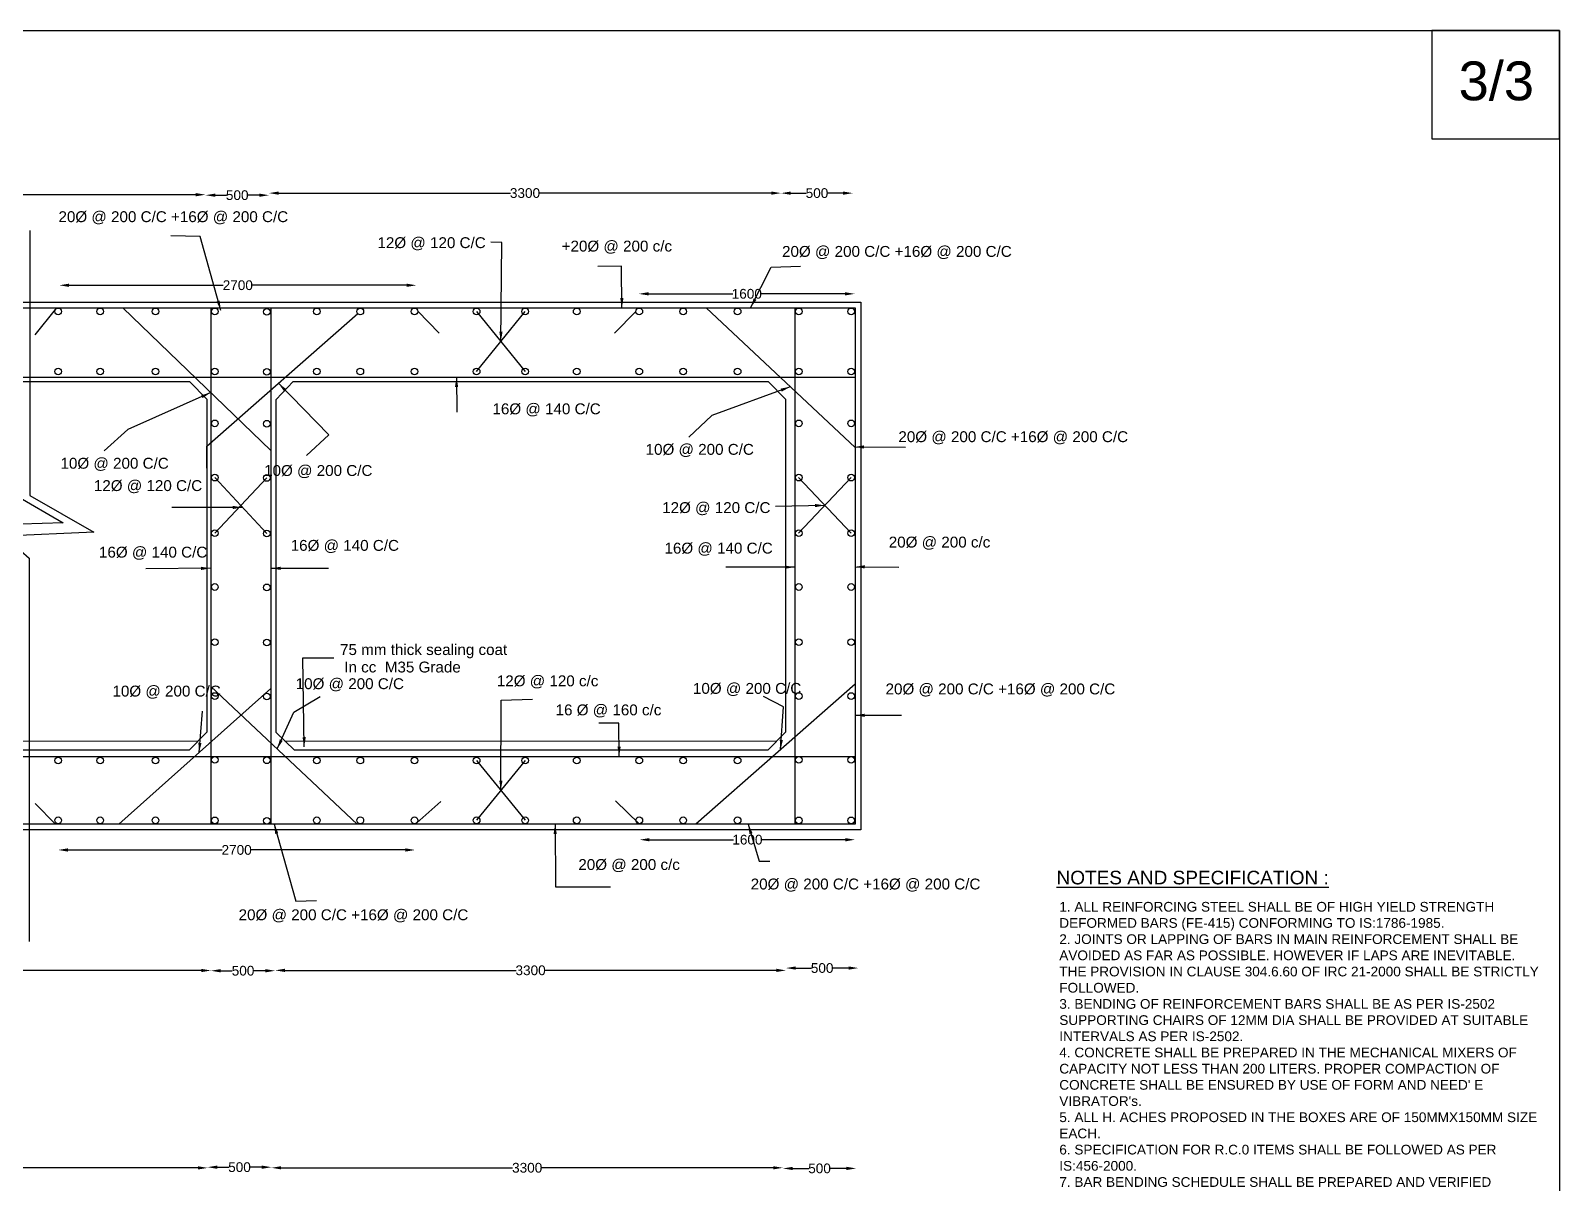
# Model space of a CAD drawing. Header units: millimetres. Extents: x -53248723 to -53239943, y 22140614 to 22146801.
# Drawn here: x -53243879 to -53239943, y 22143833 to 22146801 of the extents above; entities that cross this region are included whole.
import ezdxf

# ---------------------------------------------------------------- set-up
doc = ezdxf.new("R2010")
doc.units = ezdxf.units.MM
doc.header["$MEASUREMENT"] = 0
for name, color, linetype in [('DIMENSIONS', 7, 'Continuous'), ('DRAWING', 2, 'Continuous'), ('TEXT', 7, 'Continuous')]:
    doc.layers.add(name, color=color, linetype=linetype)
doc.styles.get("Standard").update_dxf_attribs({"font": 'arial.ttf', "height": 25})
doc.dimstyles.get("Standard").update_dxf_attribs({"dimtxt": 25, "dimasz": 25, "dimexe": 0.18, "dimexo": 0.0625, "dimgap": 0.09, "dimtad": 0, "dimdec": 0, "dimzin": 0, "dimdsep": 46, "dimtxsty": 'Standard', "dimcen": 0.09, "dimse1": 1, "dimse2": 1, "dimadec": 0, "dimazin": 0, "dimtfac": 1, "dimtdec": 0, "dimtofl": 0, "dimtmove": 0, "dimatfit": 3, "dimfxl": 1, "dimtolj": 1, "dimtzin": 0, "dimarcsym": 0})

# ---------------------------------------------------------------- blocks, each defined once
blk = doc.blocks.new('*D59')
at = {"layer": 'Defpoints', "color": 0, "transparency": 16777216}
for p in [(-53244734.4, 22146389.5), (-53243428.5, 22146379.1), (-53243428.5, 22146378.3)]:
    blk.add_point(p, dxfattribs=at)
at = {"layer": 'DIMENSIONS', "color": 0, "lineweight": -2, "transparency": 16777216}
for p, q in [((-53244709.4, 22146378.3), (-53244118.8, 22146378.3)), ((-53243453.5, 22146378.3), (-53244044.1, 22146378.3))]:
    blk.add_line(p, q, dxfattribs=at)
at = {"layer": 'DIMENSIONS', "color": 0, "transparency": 16777216}
for points in [[(-53244709.4, 22146382.5), (-53244709.4, 22146374.2), (-53244734.4, 22146378.3)], [(-53243453.5, 22146382.5), (-53243453.5, 22146374.2), (-53243428.5, 22146378.3)]]:
    blk.add_solid(points, dxfattribs=at)
at = {"layer": 'DIMENSIONS', "color": 0, "transparency": 16777216, "insert": (-53244081.4, 22146378.3), "char_height": 25, "attachment_point": 5}
blk.add_mtext('\\A1;3300', dxfattribs=at)
blk = doc.blocks.new('*D60')
at = {"layer": 'Defpoints', "color": 0, "transparency": 16777216}
for p in [(-53243428.5, 22146378.3), (-53243265.1, 22146379.7), (-53243265.1, 22146377)]:
    blk.add_point(p, dxfattribs=at)
at = {"layer": 'DIMENSIONS', "color": 0, "lineweight": -2, "transparency": 16777216}
for p, q in [((-53243403.5, 22146377), (-53243374.5, 22146377)), ((-53243290.1, 22146377), (-53243319.1, 22146377))]:
    blk.add_line(p, q, dxfattribs=at)
at = {"layer": 'DIMENSIONS', "color": 0, "transparency": 16777216}
for points in [[(-53243403.5, 22146381.2), (-53243403.5, 22146372.8), (-53243428.5, 22146377)], [(-53243290.1, 22146381.2), (-53243290.1, 22146372.8), (-53243265.1, 22146377)]]:
    blk.add_solid(points, dxfattribs=at)
at = {"layer": 'DIMENSIONS', "color": 0, "transparency": 16777216, "insert": (-53243346.8, 22146377), "char_height": 25, "attachment_point": 5}
blk.add_mtext('\\A1;500', dxfattribs=at)
blk = doc.blocks.new('*D61')
at = {"layer": 'Defpoints', "color": 0, "transparency": 16777216}
for p in [(-53243265.1, 22146379.7), (-53241946.7, 22146387.8), (-53241946.7, 22146382.4)]:
    blk.add_point(p, dxfattribs=at)
at = {"layer": 'DIMENSIONS', "color": 0, "lineweight": -2, "transparency": 16777216}
for p, q in [((-53243240.1, 22146382.4), (-53242643.3, 22146382.4)), ((-53241971.7, 22146382.4), (-53242568.5, 22146382.4))]:
    blk.add_line(p, q, dxfattribs=at)
at = {"layer": 'DIMENSIONS', "color": 0, "transparency": 16777216}
for points in [[(-53243240.1, 22146386.6), (-53243240.1, 22146378.2), (-53243265.1, 22146382.4)], [(-53241971.7, 22146386.6), (-53241971.7, 22146378.2), (-53241946.7, 22146382.4)]]:
    blk.add_solid(points, dxfattribs=at)
at = {"layer": 'DIMENSIONS', "color": 0, "transparency": 16777216, "insert": (-53242605.9, 22146382.4), "char_height": 25, "attachment_point": 5}
blk.add_mtext('\\A1;3300', dxfattribs=at)
blk = doc.blocks.new('*D62')
at = {"layer": 'Defpoints', "color": 0, "transparency": 16777216}
for p in [(-53241946.7, 22146382.4), (-53241761.8, 22146382.3), (-53241761.8, 22146381.6)]:
    blk.add_point(p, dxfattribs=at)
at = {"layer": 'DIMENSIONS', "color": 0, "lineweight": -2, "transparency": 16777216}
for p, q in [((-53241921.7, 22146382.3), (-53241881.9, 22146382.3)), ((-53241786.8, 22146382.3), (-53241826.5, 22146382.3))]:
    blk.add_line(p, q, dxfattribs=at)
at = {"layer": 'DIMENSIONS', "color": 0, "transparency": 16777216}
for points in [[(-53241921.7, 22146386.4), (-53241921.7, 22146378.1), (-53241946.7, 22146382.3)], [(-53241786.8, 22146386.4), (-53241786.8, 22146378.1), (-53241761.8, 22146382.3)]]:
    blk.add_solid(points, dxfattribs=at)
at = {"layer": 'DIMENSIONS', "color": 0, "transparency": 16777216, "insert": (-53241854.2, 22146382.3), "char_height": 25, "attachment_point": 5}
blk.add_mtext('\\A1;500', dxfattribs=at)
blk = doc.blocks.new('*D63')
at = {"layer": 'Defpoints', "color": 0, "transparency": 16777216}
for p in [(-53241934, 22144387.1), (-53241747.8, 22144389.2), (-53241747.8, 22144387.6)]:
    blk.add_point(p, dxfattribs=at)
at = {"layer": 'DIMENSIONS', "color": 0, "lineweight": -2, "transparency": 16777216}
for p, q in [((-53241909, 22144387.6), (-53241868.6, 22144387.6)), ((-53241772.8, 22144387.6), (-53241813.3, 22144387.6))]:
    blk.add_line(p, q, dxfattribs=at)
at = {"layer": 'DIMENSIONS', "color": 0, "transparency": 16777216}
for points in [[(-53241909, 22144391.8), (-53241909, 22144383.5), (-53241934, 22144387.6)], [(-53241772.8, 22144391.8), (-53241772.8, 22144383.5), (-53241747.8, 22144387.6)]]:
    blk.add_solid(points, dxfattribs=at)
at = {"layer": 'DIMENSIONS', "color": 0, "transparency": 16777216, "insert": (-53241840.9, 22144387.6), "char_height": 25, "attachment_point": 5}
blk.add_mtext('\\A1;500', dxfattribs=at)
blk = doc.blocks.new('*D64')
at = {"layer": 'Defpoints', "color": 0, "transparency": 16777216}
for p in [(-53243249, 22144381.7), (-53243249, 22144381.7), (-53241934, 22144387.1)]:
    blk.add_point(p, dxfattribs=at)
at = {"layer": 'DIMENSIONS', "color": 0, "lineweight": -2, "transparency": 16777216}
for p, q in [((-53243224, 22144381.7), (-53242628.9, 22144381.7)), ((-53241959, 22144381.7), (-53242554.1, 22144381.7))]:
    blk.add_line(p, q, dxfattribs=at)
at = {"layer": 'DIMENSIONS', "color": 0, "transparency": 16777216}
for points in [[(-53243224, 22144385.9), (-53243224, 22144377.5), (-53243249, 22144381.7)], [(-53241959, 22144385.9), (-53241959, 22144377.5), (-53241934, 22144381.7)]]:
    blk.add_solid(points, dxfattribs=at)
at = {"layer": 'DIMENSIONS', "color": 0, "transparency": 16777216, "insert": (-53242591.5, 22144381.7), "char_height": 25, "attachment_point": 5}
blk.add_mtext('\\A1;3300', dxfattribs=at)
blk = doc.blocks.new('*D65')
at = {"layer": 'Defpoints', "color": 0, "transparency": 16777216}
for p in [(-53243414.7, 22144380.7), (-53243414.7, 22144380.2), (-53243249, 22144381.7)]:
    blk.add_point(p, dxfattribs=at)
at = {"layer": 'DIMENSIONS', "color": 0, "lineweight": -2, "transparency": 16777216}
for p, q in [((-53243389.7, 22144380.7), (-53243359.5, 22144380.7)), ((-53243274, 22144380.7), (-53243304.2, 22144380.7))]:
    blk.add_line(p, q, dxfattribs=at)
at = {"layer": 'DIMENSIONS', "color": 0, "transparency": 16777216}
for points in [[(-53243389.7, 22144384.9), (-53243389.7, 22144376.6), (-53243414.7, 22144380.7)], [(-53243274, 22144384.9), (-53243274, 22144376.6), (-53243249, 22144380.7)]]:
    blk.add_solid(points, dxfattribs=at)
at = {"layer": 'DIMENSIONS', "color": 0, "transparency": 16777216, "insert": (-53243331.8, 22144380.7), "char_height": 25, "attachment_point": 5}
blk.add_mtext('\\A1;500', dxfattribs=at)
blk = doc.blocks.new('*D66')
at = {"layer": 'Defpoints', "color": 0, "transparency": 16777216}
for p in [(-53244726.1, 22144381.4), (-53244726.1, 22144380.8), (-53243414.1, 22144380.8)]:
    blk.add_point(p, dxfattribs=at)
at = {"layer": 'DIMENSIONS', "color": 0, "lineweight": -2, "transparency": 16777216}
for p, q in [((-53244701.1, 22144381.4), (-53244107.5, 22144381.4)), ((-53243439.1, 22144381.4), (-53244032.8, 22144381.4))]:
    blk.add_line(p, q, dxfattribs=at)
at = {"layer": 'DIMENSIONS', "color": 0, "transparency": 16777216}
for points in [[(-53244701.1, 22144385.5), (-53244701.1, 22144377.2), (-53244726.1, 22144381.4)], [(-53243439.1, 22144385.5), (-53243439.1, 22144377.2), (-53243414.1, 22144381.4)]]:
    blk.add_solid(points, dxfattribs=at)
at = {"layer": 'DIMENSIONS', "color": 0, "transparency": 16777216, "insert": (-53244070.1, 22144381.4), "char_height": 25, "attachment_point": 5}
blk.add_mtext('\\A1;3300', dxfattribs=at)
blk = doc.blocks.new('*D75')
at = {"layer": 'Defpoints', "color": 0, "transparency": 16777216}
for p in [(-53243807.5, 22144684.9), (-53242889.1, 22144691.6), (-53242889.1, 22144691.6)]:
    blk.add_point(p, dxfattribs=at)
at = {"layer": 'DIMENSIONS', "color": 0, "lineweight": -2, "transparency": 16777216}
for p, q in [((-53243782.5, 22144691.6), (-53243385.9, 22144691.6)), ((-53242914.1, 22144691.6), (-53243310.7, 22144691.6))]:
    blk.add_line(p, q, dxfattribs=at)
at = {"layer": 'DIMENSIONS', "color": 0, "transparency": 16777216}
for points in [[(-53243782.5, 22144695.8), (-53243782.5, 22144687.4), (-53243807.5, 22144691.6)], [(-53242914.1, 22144695.8), (-53242914.1, 22144687.4), (-53242889.1, 22144691.6)]]:
    blk.add_solid(points, dxfattribs=at)
at = {"layer": 'DIMENSIONS', "color": 0, "transparency": 16777216, "insert": (-53243348.3, 22144691.6), "char_height": 25, "attachment_point": 5}
blk.add_mtext('\\A1;2700', dxfattribs=at)
blk = doc.blocks.new('*D76')
at = {"layer": 'Defpoints', "color": 0, "transparency": 16777216}
for p in [(-53242310.6, 22144718), (-53241756, 22144723.7), (-53241756, 22144718)]:
    blk.add_point(p, dxfattribs=at)
at = {"layer": 'DIMENSIONS', "color": 0, "lineweight": -2, "transparency": 16777216}
for p, q in [((-53242285.6, 22144718), (-53242069.5, 22144718)), ((-53241781, 22144718), (-53241997.1, 22144718))]:
    blk.add_line(p, q, dxfattribs=at)
at = {"layer": 'DIMENSIONS', "color": 0, "transparency": 16777216}
for points in [[(-53242285.6, 22144722.1), (-53242285.6, 22144713.8), (-53242310.6, 22144718)], [(-53241781, 22144722.1), (-53241781, 22144713.8), (-53241756, 22144718)]]:
    blk.add_solid(points, dxfattribs=at)
at = {"layer": 'DIMENSIONS', "color": 0, "transparency": 16777216, "insert": (-53242033.3, 22144718), "char_height": 25, "attachment_point": 5}
blk.add_mtext('\\A1;1600', dxfattribs=at)
blk = doc.blocks.new('*D84')
at = {"layer": 'Defpoints', "color": 0, "transparency": 16777216}
for p in [(-53243804.9, 22146144.4), (-53242885.8, 22146145.2), (-53242885.8, 22146142.8)]:
    blk.add_point(p, dxfattribs=at)
at = {"layer": 'DIMENSIONS', "color": 0, "lineweight": -2, "transparency": 16777216}
for p, q in [((-53243779.9, 22146145.2), (-53243382.9, 22146145.2)), ((-53242910.8, 22146145.2), (-53243307.8, 22146145.2))]:
    blk.add_line(p, q, dxfattribs=at)
at = {"layer": 'DIMENSIONS', "color": 0, "transparency": 16777216}
for points in [[(-53243779.9, 22146149.3), (-53243779.9, 22146141), (-53243804.9, 22146145.2)], [(-53242910.8, 22146149.3), (-53242910.8, 22146141), (-53242885.8, 22146145.2)]]:
    blk.add_solid(points, dxfattribs=at)
at = {"layer": 'DIMENSIONS', "color": 0, "transparency": 16777216, "insert": (-53243345.3, 22146145.2), "char_height": 25, "attachment_point": 5}
blk.add_mtext('\\A1;2700', dxfattribs=at)
blk = doc.blocks.new('*D85')
at = {"layer": 'Defpoints', "color": 0, "transparency": 16777216}
for p in [(-53242312.9, 22146121.5), (-53241757, 22146123.1), (-53241757, 22146123.1)]:
    blk.add_point(p, dxfattribs=at)
at = {"layer": 'DIMENSIONS', "color": 0, "lineweight": -2, "transparency": 16777216}
for p, q in [((-53242287.9, 22146123.1), (-53242071.1, 22146123.1)), ((-53241782, 22146123.1), (-53241998.7, 22146123.1))]:
    blk.add_line(p, q, dxfattribs=at)
at = {"layer": 'DIMENSIONS', "color": 0, "transparency": 16777216}
for points in [[(-53242287.9, 22146127.3), (-53242287.9, 22146119), (-53242312.9, 22146123.1)], [(-53241782, 22146127.3), (-53241782, 22146119), (-53241757, 22146123.1)]]:
    blk.add_solid(points, dxfattribs=at)
at = {"layer": 'DIMENSIONS', "color": 0, "transparency": 16777216, "insert": (-53242034.9, 22146123.1), "char_height": 25, "attachment_point": 5}
blk.add_mtext('\\A1;1600', dxfattribs=at)
blk = doc.blocks.new('*D91')
at = {"layer": 'Defpoints', "color": 0, "transparency": 16777216}
for p in [(-53244738.7, 22143871.3), (-53243423.1, 22143873.3), (-53243423.1, 22143873.3)]:
    blk.add_point(p, dxfattribs=at)
at = {"layer": 'DIMENSIONS', "color": 0, "lineweight": -2, "transparency": 16777216}
for p, q in [((-53244713.7, 22143873.3), (-53244118.3, 22143873.3)), ((-53243448.1, 22143873.3), (-53244043.6, 22143873.3))]:
    blk.add_line(p, q, dxfattribs=at)
at = {"layer": 'DIMENSIONS', "color": 0, "transparency": 16777216}
for points in [[(-53244713.7, 22143877.5), (-53244713.7, 22143869.1), (-53244738.7, 22143873.3)], [(-53243448.1, 22143877.5), (-53243448.1, 22143869.1), (-53243423.1, 22143873.3)]]:
    blk.add_solid(points, dxfattribs=at)
at = {"layer": 'DIMENSIONS', "color": 0, "transparency": 16777216, "insert": (-53244080.9, 22143873.3), "char_height": 25, "attachment_point": 5}
blk.add_mtext('\\A1;3300', dxfattribs=at)
blk = doc.blocks.new('*D92')
at = {"layer": 'Defpoints', "color": 0, "transparency": 16777216}
for p in [(-53243423.1, 22143873.3), (-53243258.7, 22143875.1), (-53243258.7, 22143866)]:
    blk.add_point(p, dxfattribs=at)
at = {"layer": 'DIMENSIONS', "color": 0, "lineweight": -2, "transparency": 16777216}
for p, q in [((-53243398.1, 22143875.1), (-53243368.6, 22143875.1)), ((-53243283.7, 22143875.1), (-53243313.2, 22143875.1))]:
    blk.add_line(p, q, dxfattribs=at)
at = {"layer": 'DIMENSIONS', "color": 0, "transparency": 16777216}
for points in [[(-53243398.1, 22143879.3), (-53243398.1, 22143870.9), (-53243423.1, 22143875.1)], [(-53243283.7, 22143879.3), (-53243283.7, 22143870.9), (-53243258.7, 22143875.1)]]:
    blk.add_solid(points, dxfattribs=at)
at = {"layer": 'DIMENSIONS', "color": 0, "transparency": 16777216, "insert": (-53243340.9, 22143875.1), "char_height": 25, "attachment_point": 5}
blk.add_mtext('\\A1;500', dxfattribs=at)
blk = doc.blocks.new('*D93')
at = {"layer": 'Defpoints', "color": 0, "transparency": 16777216}
for p in [(-53243258.7, 22143875.1), (-53241941.9, 22143878.9), (-53241941.9, 22143873.5)]:
    blk.add_point(p, dxfattribs=at)
at = {"layer": 'DIMENSIONS', "color": 0, "lineweight": -2, "transparency": 16777216}
for p, q in [((-53243233.7, 22143873.5), (-53242637.7, 22143873.5)), ((-53241966.9, 22143873.5), (-53242562.9, 22143873.5))]:
    blk.add_line(p, q, dxfattribs=at)
at = {"layer": 'DIMENSIONS', "color": 0, "transparency": 16777216}
for points in [[(-53243233.7, 22143877.6), (-53243233.7, 22143869.3), (-53243258.7, 22143873.5)], [(-53241966.9, 22143877.6), (-53241966.9, 22143869.3), (-53241941.9, 22143873.5)]]:
    blk.add_solid(points, dxfattribs=at)
at = {"layer": 'DIMENSIONS', "color": 0, "transparency": 16777216, "insert": (-53242600.3, 22143873.5), "char_height": 25, "attachment_point": 5}
blk.add_mtext('\\A1;3300', dxfattribs=at)
blk = doc.blocks.new('*D94')
at = {"layer": 'Defpoints', "color": 0, "transparency": 16777216}
for p in [(-53241941.9, 22143873.5), (-53241753.2, 22143877.3), (-53241753.2, 22143871.9)]:
    blk.add_point(p, dxfattribs=at)
at = {"layer": 'DIMENSIONS', "color": 0, "lineweight": -2, "transparency": 16777216}
for p, q in [((-53241916.9, 22143871.9), (-53241875.2, 22143871.9)), ((-53241778.2, 22143871.9), (-53241819.9, 22143871.9))]:
    blk.add_line(p, q, dxfattribs=at)
at = {"layer": 'DIMENSIONS', "color": 0, "transparency": 16777216}
for points in [[(-53241916.9, 22143876), (-53241916.9, 22143867.7), (-53241941.9, 22143871.9)], [(-53241778.2, 22143876), (-53241778.2, 22143867.7), (-53241753.2, 22143871.9)]]:
    blk.add_solid(points, dxfattribs=at)
at = {"layer": 'DIMENSIONS', "color": 0, "transparency": 16777216, "insert": (-53241847.6, 22143871.9), "char_height": 25, "attachment_point": 5}
blk.add_mtext('\\A1;500', dxfattribs=at)

msp = doc.modelspace()

# ---------------------------------------------------------------- linework, layer by layer
at = {"layer": 'DIMENSIONS'}
for points in [[(-53239942.7, 22140613.6), (-53248723.3, 22140613.6), (-53248723.3, 22146800.7), (-53239942.7, 22146800.7)], [(-53239942.7, 22146800.7), (-53240270.8, 22146800.7), (-53240270.8, 22146521.7), (-53239942.7, 22146521.7)]]:
    msp.add_lwpolyline(points, close=True, dxfattribs=at)
at = {"layer": 'DRAWING'}
for points in [[(-53243915.9, 22146286.3), (-53243915.9, 22145604), (-53243795.3, 22145533.4), (-53244012.4, 22145527.2), (-53243917.4, 22145442.8), (-53243917.4, 22144456.1)], [(-53243881.1, 22146286.3), (-53243881.1, 22145604), (-53243716, 22145510), (-53243946.4, 22145499.5), (-53243882.6, 22145442.8), (-53243882.6, 22144456.1)], [(-53243867.3, 22146017.7), (-53243814.7, 22146083.2)], [(-53243641.4, 22146087.1), (-53243260.1, 22145719.5)], [(-53243425, 22145674.6), (-53243425, 22145731.1), (-53243036.4, 22146072.2)], [(-53243414.9, 22146087.1), (-53243414.9, 22144757.9)], [(-53243260.1, 22146086.2), (-53243260.1, 22144757)], [(-53242881.7, 22146078.2), (-53242827.3, 22146021.5)], [(-53242730.5, 22146077.9), (-53242605.6, 22145923.1)], [(-53242730.5, 22145923.1), (-53242605.6, 22146077.9)], [(-53242375.2, 22146021.9), (-53242320.3, 22146077.9)], [(-53242139.1, 22146087.1), (-53241756, 22145727.2)], [(-53241911.5, 22146087.1), (-53241911.5, 22144757.9)], [(-53241756, 22146087.1), (-53241756, 22144757.9)], [(-53247895.7, 22145908.6), (-53241756, 22145908.6)], [(-53244736.4, 22144993.7), (-53244736.4, 22145851.5), (-53244692.6, 22145897.3), (-53243469.6, 22145897.3), (-53243425, 22145851.8), (-53243425, 22144995.1), (-53243470.3, 22144948.9), (-53244689.5, 22144948.9), (-53244736.4, 22144993.7)], [(-53243246.6, 22144993.7), (-53243246.6, 22145851.5), (-53243202.8, 22145897.3), (-53241979.8, 22145897.3), (-53241935.2, 22145851.8), (-53241935.2, 22144995.1), (-53241980.5, 22144948.9), (-53243199.7, 22144948.9), (-53243246.6, 22144993.7)], [(-53243404.5, 22145650.1), (-53243270.6, 22145506.2)], [(-53243270.6, 22145649.2), (-53243404.5, 22145507.1)], [(-53241766.4, 22145650.1), (-53241901.8, 22145507.1)], [(-53241901.8, 22145650.1), (-53241766.4, 22145507.1)], [(-53243260.1, 22145106.9), (-53243651.7, 22144757.9)], [(-53243038.4, 22144757.9), (-53243414.9, 22145112.8)], [(-53241756, 22145118.6), (-53242166.5, 22144757.9)], [(-53244714.7, 22144972.9), (-53243447.7, 22144972)], [(-53243224.8, 22144972.9), (-53241957.8, 22144972)], [(-53247895.7, 22144932.4), (-53241756, 22144932.4)], [(-53242605.6, 22144922), (-53242730.5, 22144767.9)], [(-53242730.5, 22144922), (-53242605.6, 22144767.9)], [(-53243815, 22144757.9), (-53243867.2, 22144811.4)], [(-53242822.2, 22144816.7), (-53242884.6, 22144761.5)], [(-53242311.8, 22144759.3), (-53242372.7, 22144817.9)]]:
    msp.add_lwpolyline(points, dxfattribs=at)
for points in [[(-53247910.5, 22146101.9), (-53241741.2, 22146101.9), (-53241741.2, 22144743.1), (-53247910.5, 22144743.1)], [(-53247895.7, 22146087.1), (-53241756, 22146087.1), (-53241756, 22144757.9), (-53247895.7, 22144757.9)]]:
    msp.add_lwpolyline(points, close=True, dxfattribs=at)
for centre in [(-53243808, 22146077.9), (-53243699.5, 22146077.9), (-53243557.2, 22146077.9), (-53243404.5, 22146077.9), (-53243270.6, 22146076.9), (-53243141.9, 22146077.9), (-53243029.9, 22146077.9), (-53242890.3, 22146077.9), (-53242730.5, 22146077.9), (-53242605.6, 22146077.9), (-53242472.7, 22146077.9), (-53242311.7, 22146077.9), (-53242198.5, 22146077.9), (-53242058.5, 22146077.9), (-53241901, 22146077.9), (-53241766.4, 22146077.9), (-53243808, 22145923.1), (-53243699.5, 22145923.1), (-53243557.2, 22145923.1), (-53243404.5, 22145923.1), (-53243270.6, 22145922.2), (-53243141.9, 22145923.1), (-53243029.9, 22145923.1), (-53242890.3, 22145923.1), (-53242730.5, 22145923.1), (-53242605.6, 22145923.1), (-53242472.7, 22145923.1), (-53242311.7, 22145923.1), (-53242198.5, 22145923.1), (-53242058.5, 22145923.1), (-53241901, 22145923.1), (-53241766.4, 22145923.1), (-53243404.5, 22145789.7), (-53243270.6, 22145788.8), (-53241901, 22145789.7), (-53241766.4, 22145789.7), (-53243404.5, 22145650.1), (-53243270.6, 22145649.2), (-53241901, 22145650.1), (-53241766.4, 22145650.1), (-53243404.5, 22145507.1), (-53243270.6, 22145506.2), (-53241901, 22145507.1), (-53241766.4, 22145507.1), (-53243404.5, 22145368.5), (-53243270.6, 22145367.5), (-53241901, 22145368.5), (-53241766.4, 22145368.5), (-53243404.5, 22145226.5), (-53243270.6, 22145225.6), (-53241901, 22145226.5), (-53241766.4, 22145226.5), (-53243404.5, 22145087.8), (-53243270.6, 22145086.8), (-53241901, 22145087.8), (-53241766.4, 22145087.8), (-53243808, 22144922), (-53243699.5, 22144922), (-53243557.2, 22144922), (-53243404.5, 22144923.4), (-53243270.6, 22144922.5), (-53243141.9, 22144922), (-53243029.9, 22144922), (-53242890.3, 22144922), (-53242730.5, 22144922), (-53242605.6, 22144922), (-53242472.7, 22144922), (-53242311.7, 22144922), (-53242198.5, 22144922), (-53242058.5, 22144922), (-53241901, 22144923.4), (-53241766.4, 22144923.4), (-53243808, 22144767.9), (-53243699.5, 22144767.9), (-53243557.2, 22144767.9), (-53243404.5, 22144767.8), (-53243270.6, 22144766.8), (-53243141.9, 22144767.9), (-53243029.9, 22144767.9), (-53242890.3, 22144767.9), (-53242730.5, 22144767.9), (-53242605.6, 22144767.9), (-53242472.7, 22144767.9), (-53242311.7, 22144767.9), (-53242198.5, 22144767.9), (-53242058.5, 22144767.9), (-53241901, 22144767.8), (-53241766.4, 22144767.8)]:
    msp.add_circle(centre, 8.59, dxfattribs=at)

# ---------------------------------------------------------------- texts
at = {"layer": 'DIMENSIONS'}
for s, height, p in [('3/3', 100, (-53240202.3, 22146621.3)), ('%%UNOTES AND SPECIFICATION :', 35, (-53241237.4, 22144603.1))]:
    msp.add_text(s, height=height, dxfattribs=at).set_placement(p)
at = {"layer": 'DIMENSIONS', "insert": (-53241230.3, 22144557.9), "char_height": 25, "width": 1236.257, "attachment_point": 1}
msp.add_mtext("1. ALL REINFORCING STEEL SHALL BE OF HIGH YIELD STRENGTH DEFORMED BARS (FE-415) CONFORMING TO IS:1786-1985. \\P2. JOINTS OR LAPPING OF BARS IN MAIN REINFORCEMENT SHALL BE AVOIDED AS FAR AS POSSIBLE. HOWEVER IF LAPS ARE INEVITABLE. THE PROVISION IN CLAUSE 304.6.60 OF IRC 21-2000 SHALL BE STRICTLY FOLLOWED. \\P3. BENDING OF REINFORCEMENT BARS SHALL BE AS PER IS-2502 SUPPORTING CHAIRS OF 12MM DIA SHALL BE PROVIDED AT SUITABLE INTERVALS AS PER IS-2502. \\P4. CONCRETE SHALL BE PREPARED IN THE MECHANICAL MIXERS OF CAPACITY NOT LESS THAN 200 LITERS. PROPER COMPACTION OF CONCRETE SHALL BE ENSURED BY USE OF FORM AND NEED' E VIBRATOR's. \\P5. ALL H. ACHES PROPOSED IN THE BOXES ARE OF 150MMX150MM SIZE EACH. \\P6. SPECIFICATION FOR R.C.0 ITEMS SHALL BE FOLLOWED AS PER IS:456-2000. \\P7. BAR BENDING SCHEDULE SHALL BE PREPARED AND VERIFIED BEFORE EXECUTION. \\P8. AGGREGATE SHALL CONFIRM TO IS - 383. \\P9. THE DIAMETERS AND SPACING OF BARS ARE IN MILLIMETERS. ", dxfattribs=at)
at = {"layer": 'TEXT'}
for s, p in [('20Ø @ 200 C/C +16Ø @ 200 C/C', (-53243807, 22146307.7)), ('12Ø @ 120 C/C', (-53242985.8, 22146240.8)), ('+20Ø @ 200 c/c', (-53242511.6, 22146232)), ('20Ø @ 200 C/C +16Ø @ 200 C/C', (-53241944.1, 22146218.3)), ('16Ø @ 140 C/C', (-53242689.7, 22145813.1)), ('10Ø @ 200 C/C', (-53242295.4, 22145708.8)), ('20Ø @ 200 C/C +16Ø @ 200 C/C', (-53241644.6, 22145741.4)), ('10Ø @ 200 C/C', (-53243801.8, 22145673)), ('10Ø @ 200 C/C', (-53243277.5, 22145654.3)), ('12Ø @ 120 C/C', (-53243715.8, 22145615.5)), ('12Ø @ 120 C/C', (-53242252.7, 22145558.9)), ('20Ø @ 200 c/c', (-53241669.4, 22145470.1)), ('16Ø @ 140 C/C', (-53243702.7, 22145444.2)), ('16Ø @ 140 C/C', (-53243209.1, 22145461.6)), ('16Ø @ 140 C/C', (-53242246.8, 22145454.5)), ('75 mm thick sealing coat ', (-53243082.1, 22145193.4)), (' In cc  M35 Grade', (-53243082.1, 22145148.5)), ('10Ø @ 200 C/C', (-53243668, 22145086.6)), ('10Ø @ 200 C/C', (-53243196.3, 22145105.6)), ('12Ø @ 120 c/c', (-53242678.4, 22145112.9)), ('10Ø @ 200 C/C', (-53242173.5, 22145093.5)), ('20Ø @ 200 C/C +16Ø @ 200 C/C', (-53241677.6, 22145092.1)), ('16 Ø @ 160 c/c', (-53242527.1, 22145038.2)), ('20Ø @ 200 c/c', (-53242468.6, 22144640.1)), ('20Ø @ 200 C/C +16Ø @ 200 C/C', (-53242024.8, 22144590)), ('20Ø @ 200 C/C +16Ø @ 200 C/C', (-53243343.2, 22144510.8))]:
    msp.add_text(s, height=28, dxfattribs=at).set_placement(p)

# ---------------------------------------------------------------- dimensions: what is measured, and where the dimension line sits
at = {"layer": 'DIMENSIONS'}
for base, p1, p2, text, picture, middle in [((-53243428.5, 22146378.3), (-53244734.4, 22146389.5), (-53243428.5, 22146379.1), '3300', '*D59', (-53244081.4, 22146378.3)), ((-53243265.1, 22146377), (-53243428.5, 22146378.3), (-53243265.1, 22146379.7), '500', '*D60', (-53243346.8, 22146377)), ((-53241946.7, 22146382.4), (-53243265.1, 22146379.7), (-53241946.7, 22146387.8), '3300', '*D61', (-53242605.9, 22146382.4)), ((-53241761.8, 22146382.3), (-53241946.7, 22146382.4), (-53241761.8, 22146381.6), '500', '*D62', (-53241854.2, 22146382.3)), ((-53242885.8, 22146145.2), (-53243804.9, 22146144.4), (-53242885.8, 22146142.8), '2700', '*D84', (-53243345.3, 22146145.2)), ((-53241757, 22146123.1), (-53242312.9, 22146121.5), (-53241757, 22146123.1), '1600', '*D85', (-53242034.9, 22146123.1)), ((-53241756, 22144718), (-53242310.6, 22144718), (-53241756, 22144723.7), '1600', '*D76', (-53242033.3, 22144718)), ((-53242889.1, 22144691.6), (-53243807.5, 22144684.9), (-53242889.1, 22144691.6), '2700', '*D75', (-53243348.3, 22144691.6)), ((-53244726.1, 22144381.4), (-53243414.1, 22144380.8), (-53244726.1, 22144380.8), '3300', '*D66', (-53244070.1, 22144381.4)), ((-53243414.7, 22144380.7), (-53243249, 22144381.7), (-53243414.7, 22144380.2), '500', '*D65', (-53243331.8, 22144380.7)), ((-53243249, 22144381.7), (-53241934, 22144387.1), (-53243249, 22144381.7), '3300', '*D64', (-53242591.5, 22144381.7)), ((-53241747.8, 22144387.6), (-53241934, 22144387.1), (-53241747.8, 22144389.2), '500', '*D63', (-53241840.9, 22144387.6)), ((-53243423.1, 22143873.3), (-53244738.7, 22143871.3), (-53243423.1, 22143873.3), '3300', '*D91', (-53244080.9, 22143873.3)), ((-53243258.7, 22143875.1), (-53243423.1, 22143873.3), (-53243258.7, 22143866), '500', '*D92', (-53243340.9, 22143875.1)), ((-53241941.9, 22143873.5), (-53243258.7, 22143875.1), (-53241941.9, 22143878.9), '3300', '*D93', (-53242600.3, 22143873.5)), ((-53241753.2, 22143871.9), (-53241941.9, 22143873.5), (-53241753.2, 22143877.3), '500', '*D94', (-53241847.6, 22143871.9))]:
    dim = msp.add_linear_dim(base=base, p1=p1, p2=p2, text=text, dimstyle='Standard', dxfattribs=at)
    dim.commit()
    dim.dimension.update_dxf_attribs({"geometry": picture, "text_midpoint": middle})

# ---------------------------------------------------------------- leaders
for points in [[(-53243389.2, 22146080.3), (-53243442.5, 22146271), (-53243518, 22146272)], [(-53242668.1, 22146000.5), (-53242665.2, 22146255.4), (-53242693.9, 22146256.1)], [(-53242356.2, 22146087.1), (-53242357.8, 22146194.5), (-53242418.5, 22146193.9)], [(-53242025, 22146087.1), (-53241972.1, 22146191.8), (-53241896.8, 22146194)], [(-53243240.7, 22145892.9), (-53243111.3, 22145759.9), (-53243168.7, 22145707)], [(-53242782.3, 22145908.6), (-53242781.7, 22145818.2)], [(-53243414.9, 22145868.8), (-53243628.6, 22145774.2), (-53243689.4, 22145718.8)], [(-53241922.8, 22145883.9), (-53242124.7, 22145809.9), (-53242184.3, 22145754.4)], [(-53241757.9, 22145729), (-53241626.2, 22145728.3)], [(-53241834.1, 22145578.6), (-53241960.8, 22145576.1)], [(-53243333.1, 22145573.3), (-53243515, 22145573)], [(-53243414.9, 22145416.6), (-53243582, 22145415.3)], [(-53243260.1, 22145416.6), (-53243112.2, 22145416.6)], [(-53241911.5, 22145419.6), (-53242088.5, 22145419.4)], [(-53241756, 22145420.5), (-53241643.1, 22145419.6)], [(-53243174.2, 22144957), (-53243177.8, 22145185.8), (-53243097.8, 22145185.8)], [(-53243243.9, 22144951.6), (-53243200.7, 22145045.9), (-53243133.3, 22145086.3)], [(-53242668.1, 22144845), (-53242667.2, 22145077), (-53242586.6, 22145079.7)], [(-53241947.8, 22144950), (-53241940, 22145060.4), (-53241991.6, 22145086.6)], [(-53243444.8, 22144942.4), (-53243436.1, 22145049)], [(-53241756, 22145038.2), (-53241636.3, 22145038.7)], [(-53242363.3, 22144932.4), (-53242364.7, 22145018.2), (-53242416, 22145018.4)], [(-53243251.9, 22144757.9), (-53243195.7, 22144559.5), (-53243142.8, 22144561.5)], [(-53242528.5, 22144757.9), (-53242527, 22144596.5), (-53242385.8, 22144596.5)], [(-53242031.1, 22144757.9), (-53242003.2, 22144662.7), (-53241975.6, 22144662.7)]]:
    msp.add_leader(points, dimstyle='Standard', override={"dimgap": 0.09, "dimtad": 0}, dxfattribs=at)

doc.saveas('drawing.dxf')
